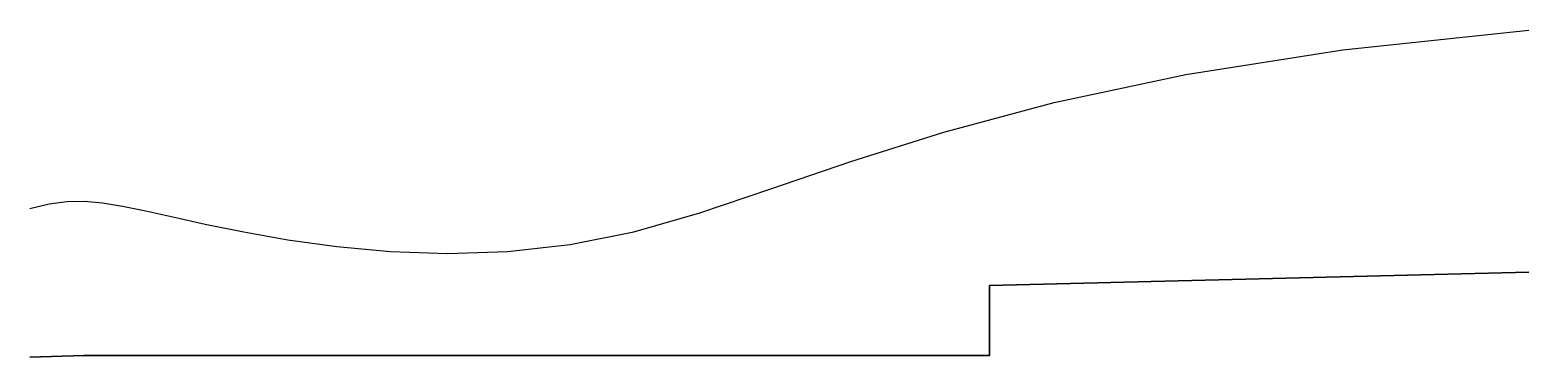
# Model space of a CAD drawing. Header units: millimetres. Extents: x 0 to 10.7, y 2 to 4.3.
import ezdxf

# ---------------------------------------------------------------- set-up
doc = ezdxf.new("R2010")
doc.units = ezdxf.units.MM
doc.layers.add('Fondo', color=7, linetype='Continuous', lineweight=30)
doc.layers.add('Lamina', color=150, linetype='Continuous')

msp = doc.modelspace()

# ---------------------------------------------------------------- linework, layer by layer
at = {"layer": 'Fondo'}
msp.add_lwpolyline([(0, 1.99), (0.385, 2), (0.769, 2), (4.232, 2), (6.842, 2), (6.842, 2.5), (10.689, 2.596)], dxfattribs=at)
at = {"layer": 'Lamina'}
msp.add_lwpolyline([(0, 3.048), (0.137, 3.081), (0.263, 3.098), (0.387, 3.1), (0.517, 3.089), (0.66, 3.066), (0.825, 3.032), (1.019, 2.989), (1.25, 2.938), (1.525, 2.882), (1.839, 2.826), (2.189, 2.777), (2.57, 2.743), (2.977, 2.729), (3.406, 2.743), (3.851, 2.792), (4.307, 2.882), (4.777, 3.017), (5.282, 3.189), (5.853, 3.385), (6.517, 3.594), (7.304, 3.804), (8.242, 4.003), (9.361, 4.179), (10.689, 4.321)], dxfattribs=at)

doc.saveas('drawing.dxf')
